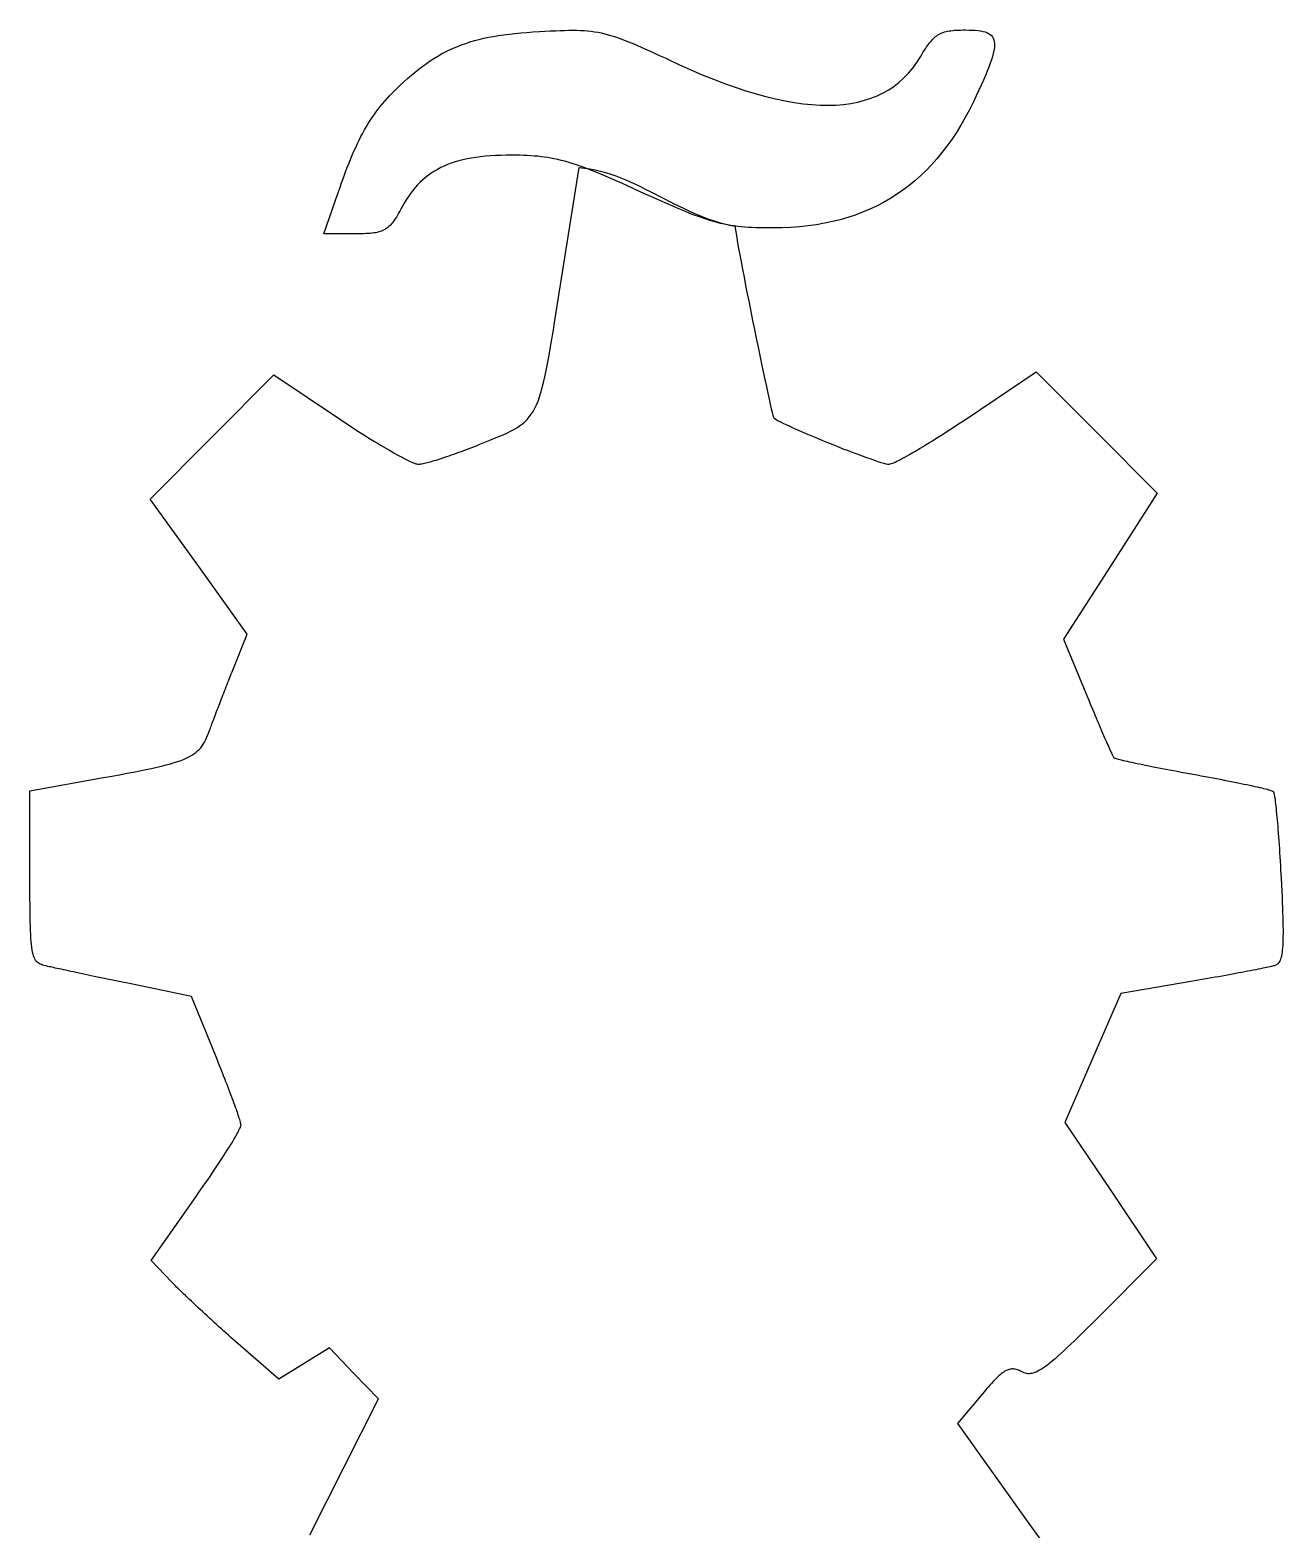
# Model space of a CAD drawing. Extents: x 3.9 to 78.6, y 0.4 to 97.1.
# Drawn here: x 16.33 to 56.89, y 48.54 to 97.07 of the extents above; entities that cross this region are included whole.
import ezdxf

# ---------------------------------------------------------------- set-up
doc = ezdxf.new("R2010")
doc.units = 0
doc.layers.add('LAYER_1', color=7, linetype='CONTINUOUS')

msp = doc.modelspace()

# ---------------------------------------------------------------- linework, layer by layer
at = {"layer": 'LAYER_1', "color": 7}
for p, q in [((33.486, 97.049), (33.631, 97.054)), ((33.631, 97.054), (33.769, 97.057)), ((33.769, 97.057), (33.9, 97.058)), ((33.9, 97.058), (34.026, 97.057)), ((34.026, 97.057), (34.147, 97.053)), ((34.147, 97.053), (34.263, 97.047)), ((46.138, 97.043), (46.196, 97.05)), ((46.196, 97.05), (46.258, 97.056)), ((46.258, 97.056), (46.322, 97.06)), ((46.322, 97.06), (46.389, 97.063)), ((46.389, 97.063), (46.461, 97.065)), ((46.461, 97.065), (46.535, 97.066)), ((46.535, 97.066), (46.614, 97.066)), ((46.614, 97.066), (46.725, 97.065)), ((46.725, 97.065), (46.829, 97.062)), ((46.829, 97.062), (46.926, 97.057)), ((46.926, 97.057), (47.016, 97.048)), ((30.164, 96.534), (30.298, 96.585)), ((30.298, 96.585), (30.435, 96.634)), ((30.435, 96.634), (30.575, 96.679)), ((30.575, 96.679), (30.719, 96.721)), ((30.719, 96.721), (30.866, 96.76)), ((30.866, 96.76), (31.017, 96.796)), ((31.017, 96.796), (31.172, 96.829)), ((31.172, 96.829), (31.332, 96.859)), ((31.332, 96.859), (31.497, 96.887)), ((31.497, 96.887), (31.667, 96.912)), ((31.667, 96.912), (31.843, 96.935)), ((31.843, 96.935), (32.025, 96.955)), ((32.025, 96.955), (32.212, 96.973)), ((32.212, 96.973), (32.406, 96.99)), ((32.406, 96.99), (32.606, 97.004)), ((32.606, 97.004), (32.814, 97.016)), ((32.814, 97.016), (32.997, 97.026)), ((32.997, 97.026), (33.17, 97.035)), ((33.17, 97.035), (33.333, 97.043)), ((33.333, 97.043), (33.486, 97.049)), ((34.263, 97.047), (34.377, 97.038)), ((34.377, 97.038), (34.488, 97.026)), ((34.488, 97.026), (34.598, 97.011)), ((34.598, 97.011), (34.708, 96.992)), ((34.708, 96.992), (34.818, 96.969)), ((34.818, 96.969), (34.929, 96.943)), ((34.929, 96.943), (35.042, 96.913)), ((35.042, 96.913), (35.158, 96.879)), ((35.158, 96.879), (35.279, 96.84)), ((35.279, 96.84), (35.403, 96.796)), ((35.403, 96.796), (35.534, 96.748)), ((35.534, 96.748), (35.671, 96.694)), ((35.671, 96.694), (35.815, 96.636)), ((35.815, 96.636), (35.967, 96.571)), ((35.967, 96.571), (36.128, 96.502)), ((45.348, 96.517), (45.385, 96.57)), ((45.385, 96.57), (45.422, 96.619)), ((45.422, 96.619), (45.458, 96.665)), ((45.458, 96.665), (45.494, 96.708)), ((45.494, 96.708), (45.53, 96.748)), ((45.53, 96.748), (45.566, 96.785)), ((45.566, 96.785), (45.603, 96.819)), ((45.603, 96.819), (45.64, 96.85)), ((45.64, 96.85), (45.678, 96.879)), ((45.678, 96.879), (45.717, 96.905)), ((45.717, 96.905), (45.757, 96.928)), ((45.757, 96.928), (45.798, 96.95)), ((45.798, 96.95), (45.841, 96.969)), ((45.841, 96.969), (45.885, 96.986)), ((45.885, 96.986), (45.931, 97.001)), ((45.931, 97.001), (45.98, 97.014)), ((45.98, 97.014), (46.03, 97.025)), ((46.03, 97.025), (46.083, 97.035)), ((46.083, 97.035), (46.138, 97.043)), ((47.016, 97.048), (47.098, 97.037)), ((47.098, 97.037), (47.174, 97.022)), ((47.174, 97.022), (47.243, 97.004)), ((47.243, 97.004), (47.304, 96.982)), ((47.304, 96.982), (47.359, 96.955)), ((47.359, 96.955), (47.407, 96.924)), ((47.407, 96.924), (47.447, 96.889)), ((47.447, 96.889), (47.481, 96.848)), ((47.481, 96.848), (47.509, 96.802)), ((47.509, 96.802), (47.529, 96.751)), ((47.529, 96.751), (47.542, 96.694)), ((47.542, 96.694), (47.549, 96.63)), ((47.549, 96.63), (47.549, 96.56)), ((29.282, 96.065), (29.404, 96.144)), ((29.404, 96.144), (29.527, 96.219)), ((29.527, 96.219), (29.651, 96.289)), ((29.651, 96.289), (29.777, 96.356)), ((29.777, 96.356), (29.904, 96.419)), ((29.904, 96.419), (30.033, 96.478)), ((30.033, 96.478), (30.164, 96.534)), ((36.128, 96.502), (36.3, 96.426)), ((36.3, 96.426), (36.482, 96.344)), ((36.482, 96.344), (36.675, 96.256)), ((36.675, 96.256), (36.882, 96.161)), ((36.882, 96.161), (37.101, 96.06)), ((45.03, 96.011), (45.149, 96.199)), ((45.149, 96.199), (45.191, 96.27)), ((45.191, 96.27), (45.232, 96.338)), ((45.232, 96.338), (45.272, 96.401)), ((45.272, 96.401), (45.311, 96.461)), ((45.311, 96.461), (45.348, 96.517)), ((47.45, 96.104), (47.411, 95.989)), ((47.483, 96.21), (47.45, 96.104)), ((47.51, 96.309), (47.483, 96.21)), ((47.53, 96.4), (47.51, 96.309)), ((47.543, 96.483), (47.53, 96.4)), ((47.549, 96.56), (47.543, 96.483)), ((28.55, 95.496), (28.674, 95.602)), ((28.674, 95.602), (28.796, 95.704)), ((28.796, 95.704), (28.918, 95.801)), ((28.918, 95.801), (29.039, 95.894)), ((29.039, 95.894), (29.161, 95.981)), ((29.161, 95.981), (29.282, 96.065)), ((37.101, 96.06), (37.335, 95.952)), ((37.335, 95.952), (37.717, 95.779)), ((37.717, 95.779), (38.089, 95.619)), ((38.089, 95.619), (38.454, 95.471)), ((44.618, 95.518), (44.764, 95.67)), ((44.764, 95.67), (44.901, 95.834)), ((44.901, 95.834), (45.03, 96.011)), ((47.313, 95.734), (47.254, 95.594)), ((47.365, 95.866), (47.313, 95.734)), ((47.411, 95.989), (47.365, 95.866)), ((28.125, 95.099), (28.211, 95.183)), ((28.211, 95.183), (28.3, 95.267)), ((28.3, 95.267), (28.426, 95.384)), ((28.426, 95.384), (28.55, 95.496)), ((38.454, 95.471), (38.81, 95.334)), ((38.81, 95.334), (39.158, 95.21)), ((39.158, 95.21), (39.497, 95.098)), ((43.942, 95.029), (44.124, 95.133)), ((44.124, 95.133), (44.298, 95.25)), ((44.298, 95.25), (44.462, 95.378)), ((44.462, 95.378), (44.618, 95.518)), ((47.039, 95.114), (46.954, 94.935)), ((47.117, 95.284), (47.039, 95.114)), ((47.188, 95.443), (47.117, 95.284)), ((47.254, 95.594), (47.188, 95.443)), ((27.665, 94.59), (27.736, 94.677)), ((27.736, 94.677), (27.809, 94.762)), ((27.809, 94.762), (27.885, 94.847)), ((27.885, 94.847), (27.962, 94.931)), ((27.962, 94.931), (28.043, 95.015)), ((28.043, 95.015), (28.125, 95.099)), ((39.497, 95.098), (39.828, 94.998)), ((39.828, 94.998), (40.15, 94.909)), ((40.15, 94.909), (40.463, 94.833)), ((40.463, 94.833), (40.768, 94.769)), ((40.768, 94.769), (41.065, 94.717)), ((41.065, 94.717), (41.353, 94.677)), ((41.353, 94.677), (41.632, 94.649)), ((41.632, 94.649), (41.902, 94.633)), ((41.902, 94.633), (42.164, 94.629)), ((42.164, 94.629), (42.417, 94.637)), ((42.417, 94.637), (42.661, 94.657)), ((42.661, 94.657), (42.897, 94.689)), ((42.897, 94.689), (43.124, 94.733)), ((43.124, 94.733), (43.341, 94.789)), ((43.341, 94.789), (43.55, 94.857)), ((43.55, 94.857), (43.751, 94.937)), ((43.751, 94.937), (43.942, 95.029)), ((46.864, 94.744), (46.734, 94.483)), ((46.954, 94.935), (46.864, 94.744)), ((27.336, 94.134), (27.399, 94.229)), ((27.399, 94.229), (27.463, 94.322)), ((27.463, 94.322), (27.529, 94.413)), ((27.529, 94.413), (27.596, 94.502)), ((27.596, 94.502), (27.665, 94.59)), ((46.598, 94.23), (46.458, 93.985)), ((46.734, 94.483), (46.598, 94.23)), ((27.039, 93.617), (27.097, 93.727)), ((27.097, 93.727), (27.155, 93.833)), ((27.155, 93.833), (27.215, 93.937)), ((27.215, 93.937), (27.275, 94.037)), ((27.275, 94.037), (27.336, 94.134)), ((46.313, 93.75), (46.162, 93.523)), ((46.458, 93.985), (46.313, 93.75)), ((26.813, 93.14), (26.869, 93.265)), ((26.869, 93.265), (26.925, 93.387)), ((26.925, 93.387), (26.982, 93.504)), ((26.982, 93.504), (27.039, 93.617)), ((46.007, 93.306), (45.846, 93.096)), ((46.162, 93.523), (46.007, 93.306)), ((26.586, 92.588), (26.643, 92.734)), ((26.643, 92.734), (26.7, 92.874)), ((26.7, 92.874), (26.756, 93.009)), ((26.756, 93.009), (26.813, 93.14)), ((29.845, 92.709), (29.732, 92.661)), ((29.963, 92.753), (29.845, 92.709)), ((30.085, 92.793), (29.963, 92.753)), ((30.211, 92.83), (30.085, 92.793)), ((30.342, 92.863), (30.211, 92.83)), ((30.477, 92.893), (30.342, 92.863)), ((30.617, 92.919), (30.477, 92.893)), ((30.763, 92.942), (30.617, 92.919)), ((30.913, 92.961), (30.763, 92.942)), ((31.068, 92.977), (30.913, 92.961)), ((31.228, 92.99), (31.068, 92.977)), ((31.394, 93), (31.228, 92.99)), ((31.566, 93.007), (31.394, 93)), ((31.743, 93.011), (31.566, 93.007)), ((31.925, 93.012), (31.743, 93.011)), ((32.056, 93.011), (31.925, 93.012)), ((32.182, 93.009), (32.056, 93.011)), ((32.303, 93.005), (32.182, 93.009)), ((32.422, 93.001), (32.303, 93.005)), ((32.537, 92.994), (32.422, 93.001)), ((32.65, 92.986), (32.537, 92.994)), ((32.76, 92.977), (32.65, 92.986)), ((32.869, 92.965), (32.76, 92.977)), ((32.977, 92.951), (32.869, 92.965)), ((33.084, 92.935), (32.977, 92.951)), ((33.191, 92.917), (33.084, 92.935)), ((33.299, 92.896), (33.191, 92.917)), ((33.408, 92.872), (33.299, 92.896)), ((33.518, 92.846), (33.408, 92.872)), ((33.629, 92.816), (33.518, 92.846)), ((33.744, 92.784), (33.629, 92.816)), ((33.861, 92.748), (33.744, 92.784)), ((33.981, 92.709), (33.861, 92.748)), ((34.106, 92.667), (33.981, 92.709)), ((45.509, 92.704), (45.333, 92.521)), ((45.68, 92.896), (45.509, 92.704)), ((45.846, 93.096), (45.68, 92.896)), ((26.412, 92.117), (26.471, 92.28)), ((26.471, 92.28), (26.529, 92.437)), ((26.529, 92.437), (26.586, 92.588)), ((29.042, 92.217), (28.957, 92.138)), ((29.13, 92.293), (29.042, 92.217)), ((29.222, 92.364), (29.13, 92.293)), ((29.316, 92.432), (29.222, 92.364)), ((29.415, 92.495), (29.316, 92.432)), ((29.516, 92.554), (29.415, 92.495)), ((29.622, 92.61), (29.516, 92.554)), ((29.732, 92.661), (29.622, 92.61)), ((33.306, 87.592), (34.106, 92.618)), ((34.234, 92.621), (34.106, 92.667)), ((34.106, 92.618), (34.281, 92.598)), ((34.368, 92.571), (34.234, 92.621)), ((34.281, 92.598), (34.454, 92.571)), ((34.507, 92.517), (34.368, 92.571)), ((34.454, 92.571), (34.625, 92.537)), ((34.652, 92.459), (34.507, 92.517)), ((34.625, 92.537), (34.794, 92.496)), ((34.803, 92.397), (34.652, 92.459)), ((34.794, 92.496), (34.96, 92.449)), ((34.961, 92.33), (34.803, 92.397)), ((34.96, 92.449), (35.125, 92.397)), ((35.126, 92.259), (34.961, 92.33)), ((35.125, 92.397), (35.289, 92.34)), ((35.299, 92.184), (35.126, 92.259)), ((35.289, 92.34), (35.451, 92.278)), ((35.451, 92.278), (35.611, 92.212)), ((35.611, 92.212), (35.771, 92.143)), ((45.152, 92.347), (44.965, 92.181)), ((45.333, 92.521), (45.152, 92.347)), ((25.842, 90.467), (26.29, 91.772)), ((26.29, 91.772), (26.352, 91.948)), ((26.29, 91.772), (26.29, 91.772)), ((26.352, 91.948), (26.412, 92.117)), ((28.646, 91.776), (28.575, 91.674)), ((28.72, 91.873), (28.646, 91.776)), ((28.796, 91.966), (28.72, 91.873)), ((28.875, 92.054), (28.796, 91.966)), ((28.957, 92.138), (28.875, 92.054)), ((35.481, 92.103), (35.299, 92.184)), ((35.671, 92.018), (35.481, 92.103)), ((35.871, 91.928), (35.671, 92.018)), ((35.771, 92.143), (35.93, 92.07)), ((36.08, 91.832), (35.871, 91.928)), ((35.93, 92.07), (36.087, 91.995)), ((36.297, 91.733), (36.08, 91.832)), ((36.087, 91.995), (36.245, 91.918)), ((36.245, 91.918), (36.401, 91.839)), ((36.503, 91.64), (36.297, 91.733)), ((36.401, 91.839), (36.558, 91.759)), ((36.558, 91.759), (36.714, 91.679)), ((44.373, 91.736), (44.165, 91.605)), ((44.576, 91.876), (44.373, 91.736)), ((44.773, 92.024), (44.576, 91.876)), ((44.965, 92.181), (44.773, 92.024)), ((28.334, 91.267), (28.296, 91.197)), ((28.375, 91.342), (28.334, 91.267)), ((28.439, 91.457), (28.375, 91.342)), ((28.506, 91.568), (28.439, 91.457)), ((28.575, 91.674), (28.506, 91.568)), ((36.698, 91.552), (36.503, 91.64)), ((36.884, 91.47), (36.698, 91.552)), ((36.714, 91.679), (36.871, 91.598)), ((36.871, 91.598), (37.027, 91.517)), ((37.061, 91.392), (36.884, 91.47)), ((37.027, 91.517), (37.184, 91.438)), ((37.228, 91.32), (37.061, 91.392)), ((37.184, 91.438), (37.341, 91.359)), ((37.388, 91.253), (37.228, 91.32)), ((37.341, 91.359), (37.499, 91.283)), ((37.541, 91.19), (37.388, 91.253)), ((37.499, 91.283), (37.658, 91.208)), ((43.508, 91.263), (43.279, 91.166)), ((43.733, 91.368), (43.508, 91.263)), ((43.951, 91.482), (43.733, 91.368)), ((44.165, 91.605), (43.951, 91.482)), ((28.015, 90.777), (27.98, 90.739)), ((28.049, 90.817), (28.015, 90.777)), ((28.083, 90.86), (28.049, 90.817)), ((28.117, 90.907), (28.083, 90.86)), ((28.151, 90.958), (28.117, 90.907)), ((28.186, 91.012), (28.151, 90.958)), ((28.222, 91.07), (28.186, 91.012)), ((28.258, 91.132), (28.222, 91.07)), ((28.296, 91.197), (28.258, 91.132)), ((37.687, 91.131), (37.541, 91.19)), ((37.658, 91.208), (37.818, 91.137)), ((37.827, 91.077), (37.687, 91.131)), ((37.818, 91.137), (37.978, 91.068)), ((37.961, 91.027), (37.827, 91.077)), ((38.09, 90.982), (37.961, 91.027)), ((37.978, 91.068), (38.141, 91.004)), ((38.214, 90.94), (38.09, 90.982)), ((38.141, 91.004), (38.304, 90.943)), ((38.335, 90.901), (38.214, 90.94)), ((38.304, 90.943), (38.469, 90.887)), ((38.453, 90.867), (38.335, 90.901)), ((38.568, 90.835), (38.453, 90.867)), ((38.469, 90.887), (38.636, 90.837)), ((38.681, 90.807), (38.568, 90.835)), ((38.636, 90.837), (38.805, 90.792)), ((38.792, 90.782), (38.681, 90.807)), ((38.903, 90.76), (38.792, 90.782)), ((38.805, 90.792), (38.976, 90.753)), ((39.013, 90.74), (38.903, 90.76)), ((38.976, 90.753), (39.149, 90.721)), ((41.784, 90.762), (41.515, 90.724)), ((42.047, 90.808), (41.784, 90.762)), ((42.304, 90.863), (42.047, 90.808)), ((42.556, 90.926), (42.304, 90.863)), ((42.802, 90.997), (42.556, 90.926)), ((43.043, 91.077), (42.802, 90.997)), ((43.279, 91.166), (43.043, 91.077)), ((26.873, 90.467), (25.842, 90.467)), ((26.961, 90.468), (26.873, 90.467)), ((27.044, 90.469), (26.961, 90.468)), ((27.122, 90.47), (27.044, 90.469)), ((27.196, 90.473), (27.122, 90.47)), ((27.267, 90.477), (27.196, 90.473)), ((27.333, 90.481), (27.267, 90.477)), ((27.396, 90.487), (27.333, 90.481)), ((27.455, 90.495), (27.396, 90.487)), ((27.511, 90.504), (27.455, 90.495)), ((27.565, 90.515), (27.511, 90.504)), ((27.615, 90.527), (27.565, 90.515)), ((27.663, 90.541), (27.615, 90.527)), ((27.709, 90.558), (27.663, 90.541)), ((27.752, 90.576), (27.709, 90.558)), ((27.793, 90.597), (27.752, 90.576)), ((27.833, 90.62), (27.793, 90.597)), ((27.872, 90.646), (27.833, 90.62)), ((27.909, 90.674), (27.872, 90.646)), ((27.945, 90.705), (27.909, 90.674)), ((27.98, 90.739), (27.945, 90.705)), ((39.124, 90.723), (39.013, 90.74)), ((39.236, 90.708), (39.124, 90.723)), ((39.149, 90.721), (39.153, 90.671)), ((39.153, 90.671), (39.164, 90.59)), ((39.164, 90.59), (39.181, 90.479)), ((39.181, 90.479), (39.204, 90.341)), ((39.204, 90.341), (39.233, 90.177)), ((39.349, 90.696), (39.236, 90.708)), ((39.465, 90.686), (39.349, 90.696)), ((39.583, 90.677), (39.465, 90.686)), ((39.705, 90.671), (39.583, 90.677)), ((39.83, 90.666), (39.705, 90.671)), ((39.96, 90.662), (39.83, 90.666)), ((40.095, 90.659), (39.96, 90.662)), ((40.236, 90.658), (40.095, 90.659)), ((40.383, 90.658), (40.236, 90.658)), ((40.675, 90.662), (40.383, 90.658)), ((40.96, 90.674), (40.675, 90.662)), ((41.241, 90.695), (40.96, 90.674)), ((41.515, 90.724), (41.241, 90.695)), ((39.233, 90.177), (39.266, 89.992)), ((39.266, 89.992), (39.304, 89.785)), ((39.304, 89.785), (39.346, 89.56)), ((39.346, 89.56), (39.392, 89.32)), ((39.392, 89.32), (39.441, 89.065)), ((39.441, 89.065), (39.493, 88.799)), ((39.493, 88.799), (39.547, 88.524)), ((39.547, 88.524), (39.603, 88.241)), ((39.603, 88.241), (39.66, 87.954)), ((39.66, 87.954), (39.718, 87.664)), ((33.257, 87.286), (33.306, 87.592)), ((39.718, 87.664), (39.777, 87.374)), ((39.777, 87.374), (39.835, 87.086)), ((33.165, 86.734), (33.21, 87.001)), ((33.21, 87.001), (33.257, 87.286)), ((39.835, 87.086), (39.894, 86.802)), ((33.08, 86.255), (33.122, 86.486)), ((33.122, 86.486), (33.165, 86.734)), ((39.894, 86.802), (39.951, 86.524)), ((39.951, 86.524), (40.007, 86.255)), ((22.22, 83.894), (24.221, 85.905)), ((24.221, 85.905), (26.374, 84.457)), ((32.996, 85.842), (33.038, 86.04)), ((33.038, 86.04), (33.08, 86.255)), ((40.007, 86.255), (40.061, 85.997)), ((40.061, 85.997), (40.113, 85.752)), ((46.673, 84.503), (48.895, 85.997)), ((48.895, 85.997), (50.856, 84.036)), ((32.867, 85.332), (32.911, 85.488)), ((32.911, 85.488), (32.954, 85.658)), ((32.954, 85.658), (32.996, 85.842)), ((40.113, 85.752), (40.163, 85.523)), ((40.163, 85.523), (40.209, 85.311)), ((32.67, 84.823), (32.724, 84.935)), ((32.724, 84.935), (32.774, 85.056)), ((32.774, 85.056), (32.822, 85.188)), ((32.822, 85.188), (32.867, 85.332)), ((40.209, 85.311), (40.251, 85.119)), ((40.251, 85.119), (40.29, 84.949)), ((40.29, 84.949), (40.324, 84.804)), ((26.374, 84.457), (26.488, 84.381)), ((32.344, 84.387), (32.419, 84.461)), ((32.419, 84.461), (32.488, 84.54)), ((32.488, 84.54), (32.553, 84.627)), ((32.553, 84.627), (32.614, 84.721)), ((32.614, 84.721), (32.67, 84.823)), ((40.324, 84.804), (40.353, 84.685)), ((40.353, 84.685), (40.377, 84.594)), ((40.377, 84.594), (40.395, 84.535)), ((40.395, 84.535), (40.406, 84.51)), ((40.406, 84.51), (40.436, 84.486)), ((40.436, 84.486), (40.484, 84.455)), ((40.484, 84.455), (40.547, 84.419)), ((46.555, 84.424), (46.673, 84.503)), ((26.488, 84.381), (26.602, 84.305)), ((26.602, 84.305), (26.716, 84.231)), ((26.716, 84.231), (26.828, 84.157)), ((26.828, 84.157), (26.939, 84.085)), ((26.939, 84.085), (27.05, 84.015)), ((27.05, 84.015), (27.159, 83.946)), ((31.507, 83.906), (31.639, 83.963)), ((31.639, 83.963), (31.763, 84.019)), ((31.763, 84.019), (31.878, 84.076)), ((31.878, 84.076), (31.985, 84.133)), ((31.985, 84.133), (32.084, 84.192)), ((32.084, 84.192), (32.177, 84.253)), ((32.177, 84.253), (32.264, 84.318)), ((32.264, 84.318), (32.344, 84.387)), ((40.547, 84.419), (40.626, 84.378)), ((40.626, 84.378), (40.718, 84.332)), ((40.718, 84.332), (40.823, 84.281)), ((40.823, 84.281), (40.94, 84.227)), ((40.94, 84.227), (41.067, 84.169)), ((41.067, 84.169), (41.203, 84.109)), ((41.203, 84.109), (41.347, 84.046)), ((41.347, 84.046), (41.497, 83.981)), ((41.497, 83.981), (41.654, 83.915)), ((45.757, 83.906), (45.867, 83.976)), ((45.867, 83.976), (45.978, 84.047)), ((45.978, 84.047), (46.091, 84.12)), ((46.091, 84.12), (46.206, 84.194)), ((46.206, 84.194), (46.321, 84.27)), ((46.321, 84.27), (46.437, 84.346)), ((46.437, 84.346), (46.555, 84.424)), ((50.856, 84.036), (52.817, 82.075)), ((20.22, 81.883), (22.22, 83.894)), ((27.159, 83.946), (27.266, 83.878)), ((27.266, 83.878), (27.372, 83.813)), ((27.372, 83.813), (27.475, 83.749)), ((27.475, 83.749), (27.577, 83.687)), ((27.577, 83.687), (27.677, 83.627)), ((27.677, 83.627), (27.774, 83.569)), ((27.774, 83.569), (27.868, 83.514)), ((27.868, 83.514), (27.96, 83.46)), ((30.374, 83.457), (30.458, 83.488)), ((30.458, 83.488), (30.542, 83.52)), ((30.542, 83.52), (30.627, 83.553)), ((30.627, 83.553), (30.713, 83.586)), ((30.713, 83.586), (30.798, 83.62)), ((30.798, 83.62), (30.884, 83.654)), ((30.884, 83.654), (31.055, 83.722)), ((31.055, 83.722), (31.216, 83.787)), ((31.216, 83.787), (31.366, 83.848)), ((31.366, 83.848), (31.507, 83.906)), ((41.654, 83.915), (41.815, 83.848)), ((41.815, 83.848), (41.979, 83.78)), ((41.979, 83.78), (42.145, 83.712)), ((42.145, 83.712), (42.312, 83.645)), ((42.312, 83.645), (42.479, 83.578)), ((42.479, 83.578), (42.644, 83.513)), ((42.644, 83.513), (42.807, 83.45)), ((44.965, 83.422), (45.054, 83.475)), ((45.054, 83.475), (45.146, 83.53)), ((45.146, 83.53), (45.242, 83.587)), ((45.242, 83.587), (45.34, 83.647)), ((45.34, 83.647), (45.441, 83.709)), ((45.441, 83.709), (45.544, 83.772)), ((45.544, 83.772), (45.65, 83.838)), ((45.65, 83.838), (45.757, 83.906)), ((27.96, 83.46), (28.048, 83.41)), ((28.048, 83.41), (28.134, 83.361)), ((28.134, 83.361), (28.216, 83.316)), ((28.216, 83.316), (28.294, 83.273)), ((28.294, 83.273), (28.369, 83.233)), ((28.369, 83.233), (28.441, 83.196)), ((28.441, 83.196), (28.508, 83.162)), ((28.508, 83.162), (28.57, 83.131)), ((28.57, 83.131), (28.629, 83.103)), ((28.629, 83.103), (28.683, 83.079)), ((28.683, 83.079), (28.732, 83.058)), ((28.732, 83.058), (28.776, 83.041)), ((28.776, 83.041), (28.815, 83.027)), ((28.815, 83.027), (28.849, 83.017)), ((28.849, 83.017), (28.878, 83.011)), ((28.878, 83.011), (28.9, 83.009)), ((28.9, 83.009), (28.922, 83.01)), ((28.922, 83.01), (28.949, 83.013)), ((28.949, 83.013), (28.979, 83.017)), ((28.979, 83.017), (29.013, 83.023)), ((29.013, 83.023), (29.05, 83.031)), ((29.05, 83.031), (29.092, 83.04)), ((29.092, 83.04), (29.137, 83.051)), ((29.137, 83.051), (29.185, 83.063)), ((29.185, 83.063), (29.236, 83.077)), ((29.236, 83.077), (29.29, 83.092)), ((29.29, 83.092), (29.348, 83.109)), ((29.348, 83.109), (29.408, 83.127)), ((29.408, 83.127), (29.47, 83.146)), ((29.47, 83.146), (29.535, 83.166)), ((29.535, 83.166), (29.603, 83.188)), ((29.603, 83.188), (29.672, 83.21)), ((29.672, 83.21), (29.744, 83.234)), ((29.744, 83.234), (29.817, 83.259)), ((29.817, 83.259), (29.893, 83.284)), ((29.893, 83.284), (29.97, 83.311)), ((29.97, 83.311), (30.048, 83.339)), ((30.048, 83.339), (30.128, 83.367)), ((30.128, 83.367), (30.209, 83.396)), ((30.209, 83.396), (30.291, 83.426)), ((30.291, 83.426), (30.374, 83.457)), ((42.807, 83.45), (42.966, 83.389)), ((42.966, 83.389), (43.12, 83.331)), ((43.12, 83.331), (43.268, 83.277)), ((43.268, 83.277), (43.409, 83.226)), ((43.409, 83.226), (43.541, 83.179)), ((43.541, 83.179), (43.663, 83.137)), ((43.663, 83.137), (43.775, 83.1)), ((43.775, 83.1), (43.874, 83.068)), ((43.874, 83.068), (43.961, 83.043)), ((43.961, 83.043), (44.033, 83.025)), ((44.033, 83.025), (44.089, 83.013)), ((44.089, 83.013), (44.129, 83.009)), ((44.129, 83.009), (44.149, 83.011)), ((44.149, 83.011), (44.175, 83.018)), ((44.175, 83.018), (44.207, 83.028)), ((44.207, 83.028), (44.244, 83.042)), ((44.244, 83.042), (44.286, 83.06)), ((44.286, 83.06), (44.334, 83.081)), ((44.334, 83.081), (44.387, 83.106)), ((44.387, 83.106), (44.444, 83.135)), ((44.444, 83.135), (44.506, 83.167)), ((44.506, 83.167), (44.572, 83.202)), ((44.572, 83.202), (44.643, 83.24)), ((44.643, 83.24), (44.718, 83.281)), ((44.718, 83.281), (44.797, 83.326)), ((44.797, 83.326), (44.879, 83.373)), ((44.879, 83.373), (44.965, 83.422)), ((52.817, 82.075), (51.3, 79.709)), ((21.788, 79.697), (20.22, 81.883)), ((23.356, 77.51), (21.788, 79.697)), ((51.3, 79.709), (49.782, 77.343)), ((22.868, 76.288), (23.356, 77.51)), ((49.782, 77.343), (50.557, 75.471)), ((22.816, 76.156), (22.842, 76.223)), ((22.842, 76.223), (22.868, 76.288)), ((22.626, 75.673), (22.653, 75.743)), ((22.653, 75.743), (22.68, 75.813)), ((22.68, 75.813), (22.708, 75.882)), ((22.708, 75.882), (22.735, 75.952)), ((22.735, 75.952), (22.762, 76.02)), ((22.762, 76.02), (22.789, 76.089)), ((22.789, 76.089), (22.816, 76.156)), ((22.44, 75.193), (22.466, 75.26)), ((22.466, 75.26), (22.492, 75.327)), ((22.492, 75.327), (22.518, 75.395)), ((22.518, 75.395), (22.545, 75.464)), ((22.545, 75.464), (22.572, 75.534)), ((22.572, 75.534), (22.599, 75.603)), ((22.599, 75.603), (22.626, 75.673)), ((50.557, 75.471), (50.598, 75.372)), ((50.598, 75.372), (50.639, 75.274)), ((50.639, 75.274), (50.679, 75.177)), ((22.255, 74.707), (22.276, 74.762)), ((22.276, 74.762), (22.297, 74.819)), ((22.297, 74.819), (22.32, 74.878)), ((22.32, 74.878), (22.343, 74.938)), ((22.343, 74.938), (22.366, 75)), ((22.366, 75), (22.39, 75.063)), ((22.39, 75.063), (22.415, 75.127)), ((22.415, 75.127), (22.44, 75.193)), ((50.679, 75.177), (50.719, 75.082)), ((50.719, 75.082), (50.759, 74.988)), ((50.759, 74.988), (50.798, 74.895)), ((50.798, 74.895), (50.836, 74.804)), ((50.836, 74.804), (50.873, 74.715)), ((22.076, 74.226), (22.107, 74.305)), ((22.107, 74.305), (22.138, 74.389)), ((22.138, 74.389), (22.152, 74.426)), ((22.152, 74.426), (22.166, 74.467)), ((22.166, 74.467), (22.182, 74.51)), ((22.182, 74.51), (22.199, 74.556)), ((22.199, 74.556), (22.217, 74.604)), ((22.217, 74.604), (22.236, 74.655)), ((22.236, 74.655), (22.255, 74.707)), ((50.873, 74.715), (50.91, 74.629)), ((50.91, 74.629), (50.946, 74.544)), ((50.946, 74.544), (50.982, 74.462)), ((50.982, 74.462), (51.016, 74.382)), ((51.016, 74.382), (51.049, 74.304)), ((51.049, 74.304), (51.082, 74.23)), ((21.752, 73.727), (21.805, 73.779)), ((21.805, 73.779), (21.853, 73.833)), ((21.853, 73.833), (21.897, 73.889)), ((21.897, 73.889), (21.937, 73.95)), ((21.937, 73.95), (21.975, 74.013)), ((21.975, 74.013), (22.011, 74.08)), ((22.011, 74.08), (22.044, 74.151)), ((22.044, 74.151), (22.076, 74.226)), ((51.082, 74.23), (51.113, 74.158)), ((51.113, 74.158), (51.143, 74.089)), ((51.143, 74.089), (51.172, 74.024)), ((51.172, 74.024), (51.199, 73.961)), ((51.199, 73.961), (51.225, 73.902)), ((51.225, 73.902), (51.25, 73.847)), ((51.25, 73.847), (51.274, 73.795)), ((51.274, 73.795), (51.295, 73.747)), ((20.587, 73.238), (20.733, 73.275)), ((20.733, 73.275), (20.869, 73.312)), ((20.869, 73.312), (20.994, 73.349)), ((20.994, 73.349), (21.11, 73.386)), ((21.11, 73.386), (21.216, 73.424)), ((21.216, 73.424), (21.315, 73.463)), ((21.315, 73.463), (21.405, 73.503)), ((21.405, 73.503), (21.487, 73.544)), ((21.487, 73.544), (21.563, 73.587)), ((21.563, 73.587), (21.632, 73.632)), ((21.632, 73.632), (21.695, 73.678)), ((21.695, 73.678), (21.752, 73.727)), ((51.295, 73.747), (51.316, 73.703)), ((51.316, 73.703), (51.334, 73.663)), ((51.334, 73.663), (51.351, 73.627)), ((51.351, 73.627), (51.366, 73.596)), ((51.366, 73.596), (51.38, 73.569)), ((51.38, 73.569), (51.391, 73.547)), ((51.391, 73.547), (51.401, 73.53)), ((51.401, 73.53), (51.408, 73.518)), ((51.408, 73.518), (51.413, 73.51)), ((51.413, 73.51), (51.421, 73.505)), ((51.421, 73.505), (51.436, 73.498)), ((51.436, 73.498), (51.457, 73.491)), ((51.457, 73.491), (51.484, 73.482)), ((51.484, 73.482), (51.518, 73.472)), ((51.518, 73.472), (51.558, 73.461)), ((51.558, 73.461), (51.603, 73.45)), ((51.603, 73.45), (51.654, 73.437)), ((51.654, 73.437), (51.711, 73.423)), ((51.711, 73.423), (51.773, 73.409)), ((51.773, 73.409), (51.84, 73.394)), ((51.84, 73.394), (51.912, 73.378)), ((51.912, 73.378), (51.989, 73.361)), ((51.989, 73.361), (52.07, 73.343)), ((52.07, 73.343), (52.156, 73.325)), ((52.156, 73.325), (52.246, 73.306)), ((52.246, 73.306), (52.34, 73.287)), ((52.34, 73.287), (52.438, 73.267)), ((16.325, 72.442), (18.708, 72.867)), ((18.708, 72.867), (18.973, 72.915)), ((18.973, 72.915), (19.223, 72.96)), ((19.223, 72.96), (19.458, 73.004)), ((19.458, 73.004), (19.679, 73.045)), ((19.679, 73.045), (19.886, 73.086)), ((19.886, 73.086), (20.08, 73.125)), ((20.08, 73.125), (20.261, 73.163)), ((20.261, 73.163), (20.43, 73.201)), ((20.43, 73.201), (20.587, 73.238)), ((52.438, 73.267), (52.539, 73.247)), ((52.539, 73.247), (52.644, 73.226)), ((52.644, 73.226), (52.753, 73.204)), ((52.753, 73.204), (52.864, 73.183)), ((52.864, 73.183), (52.979, 73.161)), ((52.979, 73.161), (53.096, 73.138)), ((53.096, 73.138), (53.215, 73.115)), ((53.215, 73.115), (53.338, 73.092)), ((53.338, 73.092), (53.462, 73.069)), ((53.462, 73.069), (53.588, 73.046)), ((53.588, 73.046), (53.717, 73.022)), ((53.717, 73.022), (53.847, 72.998)), ((53.847, 72.998), (53.978, 72.975)), ((53.978, 72.975), (54.109, 72.951)), ((54.109, 72.951), (54.24, 72.927)), ((54.24, 72.927), (54.368, 72.904)), ((54.368, 72.904), (54.495, 72.88)), ((54.495, 72.88), (54.619, 72.856)), ((54.619, 72.856), (54.742, 72.833)), ((54.742, 72.833), (54.862, 72.81)), ((54.862, 72.81), (54.98, 72.787)), ((16.325, 69.665), (16.325, 72.442)), ((54.98, 72.787), (55.095, 72.764)), ((55.095, 72.764), (55.207, 72.742)), ((55.207, 72.742), (55.316, 72.72)), ((55.316, 72.72), (55.422, 72.699)), ((55.422, 72.699), (55.524, 72.678)), ((55.524, 72.678), (55.623, 72.657)), ((55.623, 72.657), (55.718, 72.637)), ((55.718, 72.637), (55.809, 72.617)), ((55.809, 72.617), (55.896, 72.598)), ((55.896, 72.598), (55.978, 72.58)), ((55.978, 72.58), (56.056, 72.562)), ((56.056, 72.562), (56.13, 72.545)), ((56.13, 72.545), (56.198, 72.529)), ((56.198, 72.529), (56.261, 72.514)), ((56.261, 72.514), (56.319, 72.499)), ((56.319, 72.499), (56.372, 72.486)), ((56.372, 72.486), (56.419, 72.473)), ((56.419, 72.473), (56.46, 72.461)), ((56.46, 72.461), (56.495, 72.45)), ((56.495, 72.45), (56.524, 72.44)), ((56.524, 72.44), (56.547, 72.431)), ((56.547, 72.431), (56.563, 72.424)), ((56.563, 72.424), (56.572, 72.417)), ((56.572, 72.417), (56.578, 72.408)), ((56.578, 72.408), (56.585, 72.391)), ((56.585, 72.391), (56.591, 72.366)), ((56.591, 72.366), (56.598, 72.335)), ((56.598, 72.335), (56.606, 72.297)), ((56.606, 72.297), (56.613, 72.253)), ((56.613, 72.253), (56.621, 72.202)), ((56.621, 72.202), (56.629, 72.146)), ((56.629, 72.146), (56.637, 72.083)), ((56.637, 72.083), (56.645, 72.014)), ((56.645, 72.014), (56.654, 71.94)), ((56.654, 71.94), (56.662, 71.861)), ((56.662, 71.861), (56.671, 71.776)), ((56.671, 71.776), (56.68, 71.686)), ((56.68, 71.686), (56.688, 71.592)), ((56.688, 71.592), (56.697, 71.493)), ((56.697, 71.493), (56.706, 71.39)), ((56.706, 71.39), (56.715, 71.283)), ((56.715, 71.283), (56.724, 71.171)), ((56.724, 71.171), (56.733, 71.056)), ((56.733, 71.056), (56.742, 70.937)), ((56.742, 70.937), (56.751, 70.815)), ((56.751, 70.815), (56.76, 70.69)), ((56.76, 70.69), (56.769, 70.562)), ((56.769, 70.562), (56.778, 70.431)), ((56.778, 70.431), (56.786, 70.298)), ((56.786, 70.298), (56.795, 70.162)), ((56.795, 70.162), (56.803, 70.024)), ((56.803, 70.024), (56.811, 69.884)), ((56.811, 69.884), (56.819, 69.742)), ((16.326, 69.414), (16.325, 69.665)), ((16.326, 69.178), (16.326, 69.414)), ((56.819, 69.742), (56.827, 69.598)), ((56.827, 69.598), (56.837, 69.391)), ((56.837, 69.391), (56.847, 69.194)), ((16.326, 68.957), (16.326, 69.178)), ((16.327, 68.751), (16.326, 68.957)), ((56.847, 69.194), (56.856, 69.006)), ((56.856, 69.006), (56.864, 68.829)), ((16.329, 68.559), (16.327, 68.751)), ((16.331, 68.38), (16.329, 68.559)), ((56.864, 68.829), (56.87, 68.661)), ((56.87, 68.661), (56.876, 68.501)), ((56.876, 68.501), (56.881, 68.351)), ((16.334, 68.214), (16.331, 68.38)), ((16.338, 68.061), (16.334, 68.214)), ((16.342, 67.92), (16.338, 68.061)), ((56.881, 68.351), (56.884, 68.21)), ((56.884, 68.21), (56.887, 68.077)), ((56.887, 68.077), (56.888, 67.952)), ((56.888, 67.952), (56.888, 67.835)), ((16.348, 67.789), (16.342, 67.92)), ((16.355, 67.67), (16.348, 67.789)), ((16.363, 67.561), (16.355, 67.67)), ((16.372, 67.462), (16.363, 67.561)), ((16.383, 67.373), (16.372, 67.462)), ((56.882, 67.529), (56.877, 67.441)), ((56.885, 67.624), (56.882, 67.529)), ((56.887, 67.725), (56.885, 67.624)), ((56.888, 67.835), (56.887, 67.725)), ((16.395, 67.292), (16.383, 67.373)), ((16.409, 67.219), (16.395, 67.292)), ((16.424, 67.154), (16.409, 67.219)), ((16.441, 67.096), (16.424, 67.154)), ((16.461, 67.045), (16.441, 67.096)), ((16.482, 67), (16.461, 67.045)), ((16.505, 66.96), (16.482, 67)), ((56.811, 67.001), (56.796, 66.96)), ((56.824, 67.047), (56.811, 67.001)), ((56.836, 67.098), (56.824, 67.047)), ((56.847, 67.155), (56.836, 67.098)), ((56.856, 67.217), (56.847, 67.155)), ((56.865, 67.286), (56.856, 67.217)), ((56.871, 67.36), (56.865, 67.286)), ((56.877, 67.441), (56.871, 67.36)), ((16.531, 66.926), (16.505, 66.96)), ((16.558, 66.896), (16.531, 66.926)), ((16.588, 66.871), (16.558, 66.896)), ((16.621, 66.849), (16.588, 66.871)), ((16.656, 66.829), (16.621, 66.849)), ((16.694, 66.813), (16.656, 66.829)), ((16.735, 66.798), (16.694, 66.813)), ((16.779, 66.785), (16.735, 66.798)), ((16.826, 66.773), (16.779, 66.785)), ((16.875, 66.761), (16.826, 66.773)), ((16.907, 66.753), (16.875, 66.761)), ((16.945, 66.745), (16.907, 66.753)), ((16.987, 66.736), (16.945, 66.745)), ((17.034, 66.725), (16.987, 66.736)), ((17.086, 66.714), (17.034, 66.725)), ((17.143, 66.701), (17.086, 66.714)), ((17.203, 66.688), (17.143, 66.701)), ((17.268, 66.674), (17.203, 66.688)), ((17.337, 66.659), (17.268, 66.674)), ((17.41, 66.644), (17.337, 66.659)), ((17.486, 66.627), (17.41, 66.644)), ((17.566, 66.61), (17.486, 66.627)), ((17.649, 66.592), (17.566, 66.61)), ((17.735, 66.574), (17.649, 66.592)), ((17.824, 66.555), (17.735, 66.574)), ((17.916, 66.536), (17.824, 66.555)), ((18.01, 66.516), (17.916, 66.536)), ((18.107, 66.495), (18.01, 66.516)), ((18.206, 66.474), (18.107, 66.495)), ((55.144, 66.483), (55.034, 66.463)), ((55.252, 66.503), (55.144, 66.483)), ((55.358, 66.522), (55.252, 66.503)), ((55.46, 66.542), (55.358, 66.522)), ((55.56, 66.56), (55.46, 66.542)), ((55.657, 66.579), (55.56, 66.56)), ((55.75, 66.597), (55.657, 66.579)), ((55.84, 66.614), (55.75, 66.597)), ((55.927, 66.631), (55.84, 66.614)), ((56.009, 66.647), (55.927, 66.631)), ((56.087, 66.663), (56.009, 66.647)), ((56.161, 66.678), (56.087, 66.663)), ((56.231, 66.692), (56.161, 66.678)), ((56.296, 66.705), (56.231, 66.692)), ((56.356, 66.718), (56.296, 66.705)), ((56.412, 66.73), (56.356, 66.718)), ((56.462, 66.741), (56.412, 66.73)), ((56.506, 66.751), (56.462, 66.741)), ((56.545, 66.76), (56.506, 66.751)), ((56.579, 66.769), (56.545, 66.76)), ((56.606, 66.776), (56.579, 66.769)), ((56.628, 66.782), (56.606, 66.776)), ((56.654, 66.792), (56.628, 66.782)), ((56.678, 66.805), (56.654, 66.792)), ((56.701, 66.822), (56.678, 66.805)), ((56.723, 66.841), (56.701, 66.822)), ((56.743, 66.865), (56.723, 66.841)), ((56.762, 66.892), (56.743, 66.865)), ((56.78, 66.924), (56.762, 66.892)), ((56.796, 66.96), (56.78, 66.924)), ((18.306, 66.453), (18.206, 66.474)), ((18.408, 66.432), (18.306, 66.453)), ((18.512, 66.41), (18.408, 66.432)), ((18.618, 66.388), (18.512, 66.41)), ((18.724, 66.365), (18.618, 66.388)), ((18.832, 66.343), (18.724, 66.365)), ((18.94, 66.32), (18.832, 66.343)), ((19.05, 66.298), (18.94, 66.32)), ((19.159, 66.275), (19.05, 66.298)), ((19.269, 66.252), (19.159, 66.275)), ((19.379, 66.229), (19.269, 66.252)), ((19.489, 66.206), (19.379, 66.229)), ((21.553, 65.779), (19.489, 66.206)), ((53.964, 66.273), (51.642, 65.872)), ((54.087, 66.294), (53.964, 66.273)), ((54.21, 66.315), (54.087, 66.294)), ((54.332, 66.337), (54.21, 66.315)), ((54.452, 66.358), (54.332, 66.337)), ((54.572, 66.379), (54.452, 66.358)), ((54.69, 66.4), (54.572, 66.379)), ((54.806, 66.421), (54.69, 66.4)), ((54.921, 66.442), (54.806, 66.421)), ((55.034, 66.463), (54.921, 66.442)), ((22.349, 63.824), (21.553, 65.779)), ((51.642, 65.872), (50.733, 63.789)), ((22.392, 63.72), (22.349, 63.824)), ((22.433, 63.617), (22.392, 63.72)), ((22.474, 63.514), (22.433, 63.617)), ((50.733, 63.789), (49.823, 61.706)), ((22.515, 63.413), (22.474, 63.514)), ((22.554, 63.313), (22.515, 63.413)), ((22.593, 63.214), (22.554, 63.313)), ((22.632, 63.117), (22.593, 63.214)), ((22.669, 63.021), (22.632, 63.117)), ((22.705, 62.927), (22.669, 63.021)), ((22.741, 62.835), (22.705, 62.927)), ((22.775, 62.746), (22.741, 62.835)), ((22.808, 62.658), (22.775, 62.746)), ((22.84, 62.573), (22.808, 62.658)), ((22.871, 62.49), (22.84, 62.573)), ((22.901, 62.41), (22.871, 62.49)), ((22.929, 62.333), (22.901, 62.41)), ((22.956, 62.259), (22.929, 62.333)), ((22.982, 62.188), (22.956, 62.259)), ((23.006, 62.12), (22.982, 62.188)), ((23.028, 62.056), (23.006, 62.12)), ((23.049, 61.995), (23.028, 62.056)), ((23.068, 61.938), (23.049, 61.995)), ((23.086, 61.886), (23.068, 61.938)), ((23.101, 61.837), (23.086, 61.886)), ((23.115, 61.793), (23.101, 61.837)), ((23.127, 61.752), (23.115, 61.793)), ((23.137, 61.717), (23.127, 61.752)), ((23.145, 61.686), (23.137, 61.717)), ((23.151, 61.66), (23.145, 61.686)), ((23.155, 61.64), (23.151, 61.66)), ((23.157, 61.624), (23.155, 61.64)), ((49.823, 61.706), (51.31, 59.495)), ((22.898, 61.107), (22.937, 61.174)), ((22.937, 61.174), (22.974, 61.238)), ((22.974, 61.238), (23.008, 61.297)), ((23.008, 61.297), (23.039, 61.352)), ((23.039, 61.352), (23.066, 61.403)), ((23.066, 61.403), (23.09, 61.45)), ((23.09, 61.45), (23.111, 61.491)), ((23.111, 61.491), (23.127, 61.528)), ((23.127, 61.528), (23.141, 61.56)), ((23.141, 61.56), (23.15, 61.587)), ((23.15, 61.587), (23.155, 61.608)), ((23.155, 61.608), (23.157, 61.624)), ((22.601, 60.631), (22.657, 60.718)), ((22.657, 60.718), (22.71, 60.802)), ((22.71, 60.802), (22.761, 60.883)), ((22.761, 60.883), (22.809, 60.961)), ((22.809, 60.961), (22.855, 61.036)), ((22.855, 61.036), (22.898, 61.107)), ((22.291, 60.157), (22.357, 60.256)), ((22.357, 60.256), (22.421, 60.354)), ((22.421, 60.354), (22.483, 60.448)), ((22.483, 60.448), (22.543, 60.541)), ((22.543, 60.541), (22.601, 60.631)), ((21.936, 59.636), (22.01, 59.743)), ((22.01, 59.743), (22.083, 59.849)), ((22.083, 59.849), (22.154, 59.953)), ((22.154, 59.953), (22.223, 60.056)), ((22.223, 60.056), (22.291, 60.157)), ((20.248, 57.239), (21.708, 59.309)), ((21.708, 59.309), (21.785, 59.419)), ((21.785, 59.419), (21.861, 59.528)), ((21.861, 59.528), (21.936, 59.636)), ((51.31, 59.495), (52.797, 57.283)), ((52.797, 57.283), (50.847, 55.334)), ((20.914, 56.537), (20.248, 57.239)), ((20.951, 56.498), (20.914, 56.537)), ((20.992, 56.456), (20.951, 56.498)), ((21.036, 56.412), (20.992, 56.456)), ((21.083, 56.365), (21.036, 56.412)), ((21.132, 56.315), (21.083, 56.365)), ((21.185, 56.263), (21.132, 56.315)), ((21.24, 56.209), (21.185, 56.263)), ((21.298, 56.153), (21.24, 56.209)), ((21.358, 56.096), (21.298, 56.153)), ((21.421, 56.036), (21.358, 56.096)), ((21.485, 55.975), (21.421, 56.036)), ((21.551, 55.912), (21.485, 55.975)), ((21.619, 55.848), (21.551, 55.912)), ((21.689, 55.782), (21.619, 55.848)), ((21.76, 55.716), (21.689, 55.782)), ((21.833, 55.648), (21.76, 55.716)), ((21.907, 55.58), (21.833, 55.648)), ((21.982, 55.511), (21.907, 55.58)), ((22.057, 55.442), (21.982, 55.511)), ((22.134, 55.372), (22.057, 55.442)), ((22.211, 55.301), (22.134, 55.372)), ((50.847, 55.334), (50.69, 55.177)), ((22.288, 55.231), (22.211, 55.301)), ((22.366, 55.161), (22.288, 55.231)), ((22.444, 55.09), (22.366, 55.161)), ((22.522, 55.02), (22.444, 55.09)), ((22.6, 54.951), (22.522, 55.02)), ((22.678, 54.882), (22.6, 54.951)), ((22.755, 54.813), (22.678, 54.882)), ((50.4, 54.89), (50.266, 54.759)), ((50.541, 55.029), (50.4, 54.89)), ((50.69, 55.177), (50.541, 55.029)), ((22.832, 54.746), (22.755, 54.813)), ((22.908, 54.679), (22.832, 54.746)), ((22.983, 54.614), (22.908, 54.679)), ((24.385, 53.393), (22.983, 54.614)), ((26.018, 54.402), (25.201, 53.897)), ((26.814, 53.58), (26.018, 54.402)), ((49.906, 54.413), (49.798, 54.312)), ((50.019, 54.52), (49.906, 54.413)), ((50.139, 54.636), (50.019, 54.52)), ((50.266, 54.759), (50.139, 54.636)), ((25.201, 53.897), (24.385, 53.393)), ((49.346, 53.917), (49.27, 53.858)), ((49.426, 53.983), (49.346, 53.917)), ((49.511, 54.055), (49.426, 53.983)), ((49.601, 54.134), (49.511, 54.055)), ((49.697, 54.22), (49.601, 54.134)), ((49.798, 54.312), (49.697, 54.22)), ((27.61, 52.759), (26.814, 53.58)), ((47.598, 53.411), (47.551, 53.364)), ((47.643, 53.455), (47.598, 53.411)), ((47.687, 53.496), (47.643, 53.455)), ((47.729, 53.533), (47.687, 53.496)), ((47.769, 53.566), (47.729, 53.533)), ((47.809, 53.596), (47.769, 53.566)), ((47.847, 53.622), (47.809, 53.596)), ((47.884, 53.646), (47.847, 53.622)), ((47.919, 53.666), (47.884, 53.646)), ((47.955, 53.683), (47.919, 53.666)), ((47.989, 53.697), (47.955, 53.683)), ((48.023, 53.708), (47.989, 53.697)), ((48.056, 53.716), (48.023, 53.708)), ((48.089, 53.721), (48.056, 53.716)), ((48.122, 53.723), (48.089, 53.721)), ((48.155, 53.723), (48.122, 53.723)), ((48.188, 53.72), (48.155, 53.723)), ((48.221, 53.715), (48.188, 53.72)), ((48.254, 53.707), (48.221, 53.715)), ((48.288, 53.697), (48.254, 53.707)), ((48.323, 53.684), (48.288, 53.697)), ((48.358, 53.669), (48.323, 53.684)), ((48.394, 53.652), (48.358, 53.669)), ((48.431, 53.633), (48.394, 53.652)), ((48.47, 53.614), (48.431, 53.633)), ((48.508, 53.598), (48.47, 53.614)), ((48.547, 53.585), (48.508, 53.598)), ((48.586, 53.576), (48.547, 53.585)), ((48.626, 53.57), (48.586, 53.576)), ((48.667, 53.569), (48.626, 53.57)), ((48.71, 53.571), (48.667, 53.569)), ((48.754, 53.577), (48.71, 53.571)), ((48.8, 53.588), (48.754, 53.577)), ((48.848, 53.604), (48.8, 53.588)), ((48.899, 53.624), (48.848, 53.604)), ((48.953, 53.65), (48.899, 53.624)), ((49.009, 53.68), (48.953, 53.65)), ((49.069, 53.716), (49.009, 53.68)), ((49.132, 53.758), (49.069, 53.716)), ((49.199, 53.805), (49.132, 53.758)), ((49.27, 53.858), (49.199, 53.805)), ((47.157, 52.92), (46.349, 51.957)), ((47.221, 52.995), (47.157, 52.92)), ((47.282, 53.067), (47.221, 52.995)), ((47.341, 53.134), (47.282, 53.067)), ((47.397, 53.198), (47.341, 53.134)), ((47.45, 53.257), (47.397, 53.198)), ((47.502, 53.312), (47.45, 53.257)), ((47.551, 53.364), (47.502, 53.312)), ((25.389, 48.358), (27.61, 52.759)), ((46.349, 51.957), (48.657, 48.725)), ((48.657, 48.725), (49.199, 47.971))]:
    msp.add_line(p, q, dxfattribs=at)

doc.saveas('drawing.dxf')
